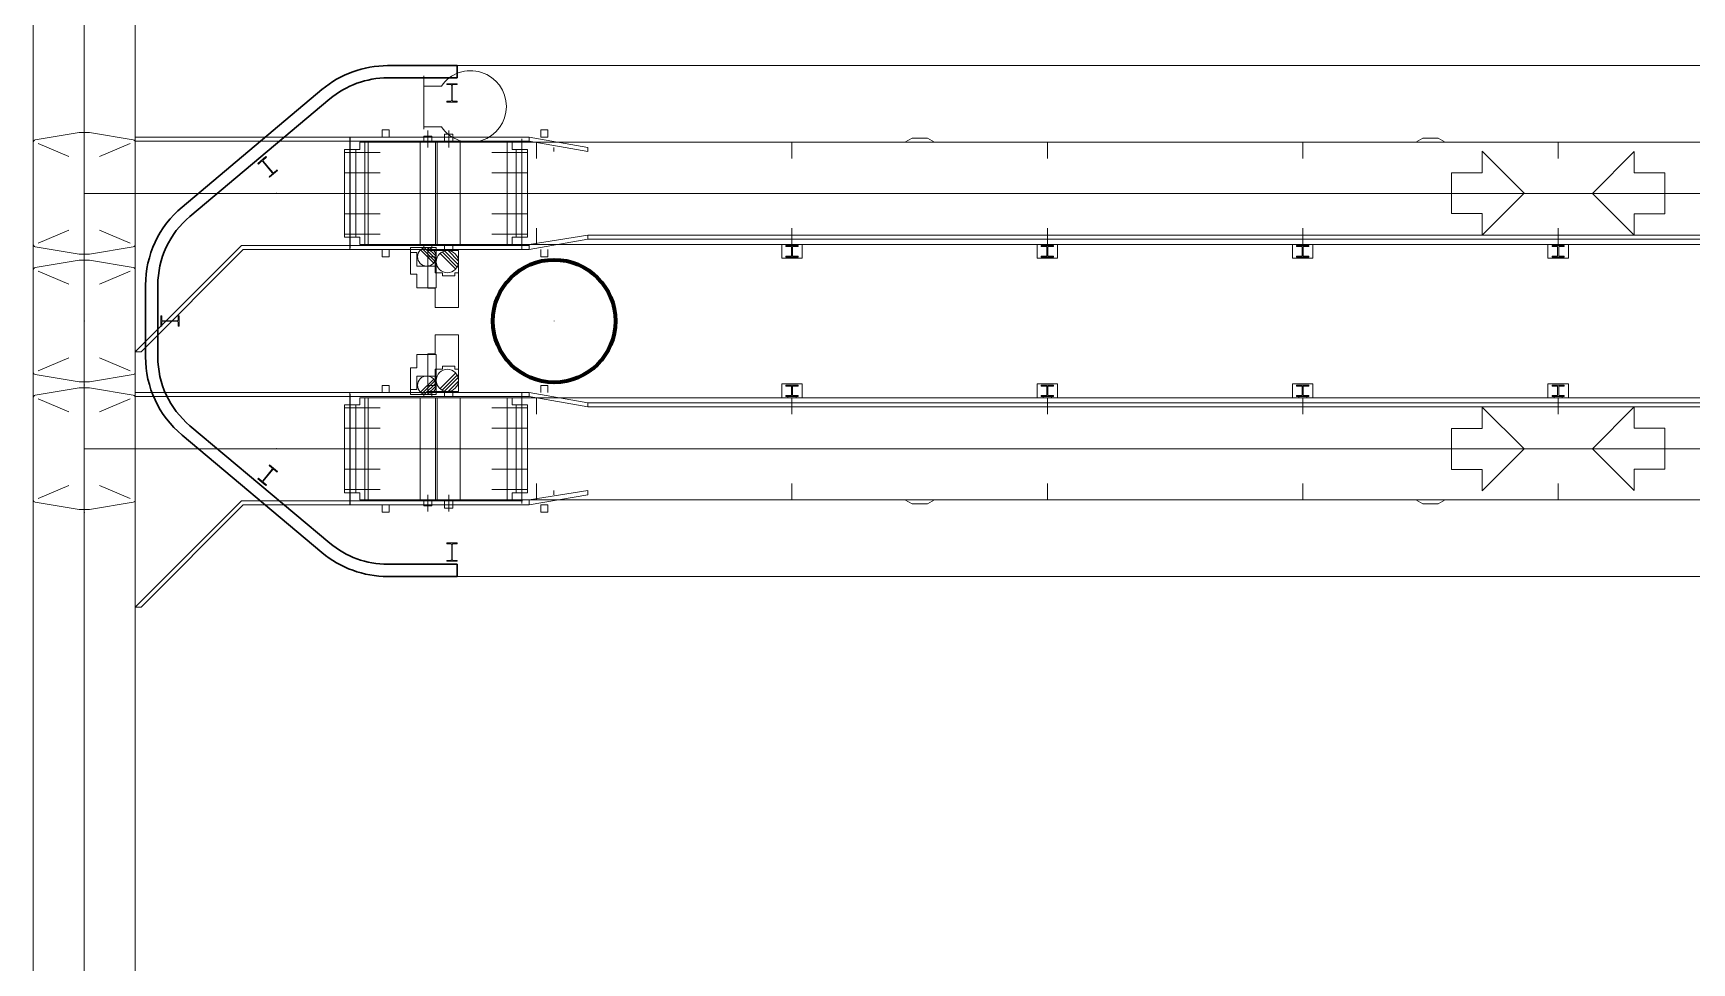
# Model space of a CAD drawing. Header units: metres. Extents: x 1807 to 3745, y 842 to 1968.
# Drawn here: x 3444.9 to 3461.14, y 1289.72 to 1298.82 of the extents above; entities that cross this region are included whole.
import ezdxf

# ---------------------------------------------------------------- set-up
doc = ezdxf.new("R2010")
doc.units = ezdxf.units.M
doc.header["$MEASUREMENT"] = 0
doc.layers.add('Level 1', color=7, linetype='Continuous', lineweight=0)

msp = doc.modelspace()

# ---------------------------------------------------------------- linework, layer by layer
at = {"layer": 'Level 1', "color": 7, "linetype": 'Continuous', "lineweight": 0}
for p, q in [((3444.9, 1265.482), (3444.9, 1396.541)), ((3445.9, 1265.482), (3445.9, 1396.541)), ((3448.37, 1298.5), (3473.73, 1298.5)), ((3446.357, 1297.116), (3447.727, 1298.266)), ((3445.35, 1297.845), (3444.921, 1297.774)), ((3445.45, 1297.845), (3445.35, 1297.845)), ((3445.45, 1297.845), (3445.879, 1297.774)), ((3447.28, 1297.8), (3445.9, 1297.8)), ((3448, 1297.8), (3447.28, 1297.8)), ((3448, 1297.8), (3449.754, 1297.8)), ((3448, 1297.8), (3448, 1296.7)), ((3448.315, 1297.8), (3448.315, 1297.87)), ((3448.315, 1297.87), (3448.385, 1297.87)), ((3448.385, 1297.8), (3448.385, 1297.87)), ((3448.724, 1297.81), (3448.804, 1297.81)), ((3448.724, 1297.81), (3448.724, 1297.76)), ((3448.804, 1297.81), (3448.804, 1297.76)), ((3448.928, 1297.83), (3448.928, 1297.76)), ((3448.928, 1297.83), (3449.008, 1297.83)), ((3449.008, 1297.83), (3449.008, 1297.76)), ((3449.754, 1297.76), (3449.754, 1297.8)), ((3450.328, 1297.7), (3449.754, 1297.8)), ((3449.868, 1297.8), (3449.868, 1297.87)), ((3449.868, 1297.87), (3449.938, 1297.87)), ((3449.868, 1297.8), (3449.938, 1297.8)), ((3449.938, 1297.8), (3449.938, 1297.87)), ((3453.434, 1297.75), (3453.503, 1297.79)), ((3453.653, 1297.79), (3453.503, 1297.79)), ((3453.653, 1297.79), (3453.723, 1297.75)), ((3458.434, 1297.75), (3458.503, 1297.79)), ((3458.653, 1297.79), (3458.503, 1297.79)), ((3458.653, 1297.79), (3458.723, 1297.75)), ((3444.9, 1297.749), (3444.9, 1296.751)), ((3444.95, 1297.738), (3445.25, 1297.611)), ((3445.85, 1297.738), (3445.55, 1297.611)), ((3447.28, 1297.76), (3445.9, 1297.76)), ((3445.9, 1297.749), (3445.9, 1296.751)), ((3445.9, 1297.749), (3445.9, 1296.751)), ((3448, 1297.76), (3447.28, 1297.76)), ((3447.947, 1297.68), (3447.947, 1296.82)), ((3447.947, 1297.68), (3448.097, 1297.68)), ((3447.947, 1297.65), (3448.297, 1297.65)), ((3448, 1297.76), (3449.754, 1297.76)), ((3448.097, 1297.75), (3448.147, 1297.75)), ((3448.097, 1297.68), (3448.097, 1297.75)), ((3473.953, 1297.75), (3448.147, 1297.75)), ((3448.17, 1297.75), (3449.562, 1297.75)), ((3448.689, 1297.76), (3448.839, 1297.76)), ((3448.868, 1297.76), (3449.068, 1297.76)), ((3449.739, 1297.65), (3449.389, 1297.65)), ((3449.589, 1297.75), (3449.539, 1297.75)), ((3449.589, 1297.68), (3449.589, 1297.75)), ((3449.739, 1297.68), (3449.589, 1297.68)), ((3449.739, 1296.82), (3449.739, 1297.68)), ((3449.754, 1297.76), (3450.328, 1297.66)), ((3449.828, 1297.75), (3449.828, 1297.59)), ((3449.998, 1297.7), (3449.998, 1297.66)), ((3450.328, 1297.66), (3450.328, 1297.7)), ((3452.328, 1297.75), (3452.328, 1297.59)), ((3454.828, 1297.75), (3454.828, 1297.59)), ((3457.328, 1297.75), (3457.328, 1297.59)), ((3459.084, 1297.662), (3459.494, 1297.252)), ((3459.084, 1297.452), (3459.084, 1297.662)), ((3459.828, 1297.75), (3459.828, 1297.59)), ((3447.947, 1297.45), (3448.297, 1297.45)), ((3449.739, 1297.45), (3449.389, 1297.45)), ((3458.784, 1297.052), (3458.784, 1297.452)), ((3458.784, 1297.452), (3459.084, 1297.452)), ((3445.399, 1297.249), (3445.401, 1297.251)), ((3445.399, 1297.251), (3445.401, 1297.249)), ((3445.399, 1297.251), (3445.401, 1297.249)), ((3445.401, 1297.251), (3445.399, 1297.249)), ((3447.279, 1297.249), (3447.281, 1297.251)), ((3447.279, 1297.251), (3447.281, 1297.249)), ((3447.947, 1297.25), (3448.297, 1297.25)), ((3449.739, 1297.25), (3449.389, 1297.25)), ((3459.084, 1296.842), (3459.494, 1297.252)), ((3447.947, 1297.05), (3448.297, 1297.05)), ((3449.739, 1297.05), (3449.389, 1297.05)), ((3458.784, 1297.052), (3459.084, 1297.052)), ((3459.084, 1296.842), (3459.084, 1297.052)), ((3444.95, 1296.762), (3445.25, 1296.889)), ((3445.85, 1296.762), (3445.55, 1296.889)), ((3447.947, 1296.85), (3448.297, 1296.85)), ((3447.947, 1296.82), (3448.097, 1296.82)), ((3448.097, 1296.82), (3448.097, 1296.75)), ((3449.739, 1296.85), (3449.389, 1296.85)), ((3449.739, 1296.82), (3449.589, 1296.82)), ((3449.589, 1296.82), (3449.589, 1296.75)), ((3450.328, 1296.84), (3449.754, 1296.75)), ((3449.828, 1296.91), (3449.828, 1296.75)), ((3469.918, 1296.84), (3450.328, 1296.84)), ((3450.328, 1296.8), (3450.328, 1296.84)), ((3452.328, 1296.91), (3452.328, 1296.75)), ((3454.828, 1296.91), (3454.828, 1296.75)), ((3457.328, 1296.91), (3457.328, 1296.75)), ((3459.828, 1296.91), (3459.828, 1296.75)), ((3445.35, 1296.655), (3444.921, 1296.727)), ((3445.45, 1296.655), (3445.35, 1296.655)), ((3445.45, 1296.655), (3445.879, 1296.727)), ((3446.94, 1296.74), (3445.9, 1295.7)), ((3446.957, 1296.7), (3445.957, 1295.7)), ((3447.28, 1296.74), (3446.94, 1296.74)), ((3447.28, 1296.7), (3446.957, 1296.7)), ((3448, 1296.74), (3447.28, 1296.74)), ((3448, 1296.7), (3447.28, 1296.7)), ((3448, 1296.74), (3449.754, 1296.74)), ((3448, 1296.7), (3449.754, 1296.7)), ((3448.097, 1296.75), (3448.147, 1296.75)), ((3448.147, 1296.75), (3449.562, 1296.75)), ((3448.315, 1296.7), (3448.315, 1296.63)), ((3448.385, 1296.7), (3448.385, 1296.63)), ((3448.844, 1296.72), (3448.594, 1296.72)), ((3448.594, 1296.72), (3448.594, 1296.67)), ((3448.654, 1296.67), (3448.594, 1296.67)), ((3448.654, 1296.67), (3448.654, 1296.538)), ((3448.689, 1296.74), (3448.839, 1296.74)), ((3448.821, 1296.568), (3448.692, 1296.697)), ((3448.833, 1296.586), (3448.709, 1296.709)), ((3448.724, 1296.74), (3448.724, 1296.72)), ((3448.841, 1296.607), (3448.73, 1296.717)), ((3448.844, 1296.634), (3448.757, 1296.72)), ((3449.064, 1296.69), (3448.764, 1296.69)), ((3448.764, 1296.69), (3448.764, 1296.63)), ((3448.804, 1296.74), (3448.804, 1296.72)), ((3448.844, 1296.72), (3448.844, 1296.538)), ((3448.868, 1296.74), (3449.068, 1296.74)), ((3449.037, 1296.508), (3448.882, 1296.663)), ((3449.051, 1296.529), (3448.903, 1296.677)), ((3448.928, 1296.74), (3448.928, 1296.69)), ((3449.061, 1296.554), (3448.928, 1296.687)), ((3449.064, 1296.587), (3448.961, 1296.69)), ((3449.008, 1296.74), (3449.008, 1296.69)), ((3449.064, 1296.69), (3449.064, 1296.472)), ((3449.589, 1296.75), (3449.539, 1296.75)), ((3473.953, 1296.75), (3449.589, 1296.75)), ((3449.754, 1296.7), (3450.328, 1296.8)), ((3449.754, 1296.7), (3449.754, 1296.75)), ((3449.868, 1296.7), (3449.868, 1296.63)), ((3449.938, 1296.7), (3449.938, 1296.63)), ((3469.328, 1296.8), (3450.328, 1296.8)), ((3452.228, 1296.616), (3452.228, 1296.75)), ((3452.228, 1296.75), (3452.428, 1296.75)), ((3452.268, 1296.74), (3452.388, 1296.74)), ((3452.268, 1296.74), (3452.268, 1296.73)), ((3452.268, 1296.73), (3452.323, 1296.73)), ((3452.288, 1296.75), (3452.288, 1296.74)), ((3452.323, 1296.73), (3452.323, 1296.636)), ((3452.333, 1296.73), (3452.388, 1296.73)), ((3452.333, 1296.73), (3452.333, 1296.636)), ((3452.368, 1296.75), (3452.368, 1296.74)), ((3452.388, 1296.74), (3452.388, 1296.73)), ((3452.428, 1296.616), (3452.428, 1296.75)), ((3454.728, 1296.616), (3454.728, 1296.75)), ((3454.728, 1296.75), (3454.928, 1296.75)), ((3454.768, 1296.74), (3454.888, 1296.74)), ((3454.768, 1296.74), (3454.768, 1296.73)), ((3454.768, 1296.73), (3454.823, 1296.73)), ((3454.788, 1296.75), (3454.788, 1296.74)), ((3454.823, 1296.73), (3454.823, 1296.636)), ((3454.833, 1296.73), (3454.888, 1296.73)), ((3454.833, 1296.73), (3454.833, 1296.636)), ((3454.868, 1296.75), (3454.868, 1296.74)), ((3454.888, 1296.74), (3454.888, 1296.73)), ((3454.928, 1296.616), (3454.928, 1296.75)), ((3457.228, 1296.616), (3457.228, 1296.75)), ((3457.228, 1296.75), (3457.428, 1296.75)), ((3457.268, 1296.74), (3457.388, 1296.74)), ((3457.268, 1296.74), (3457.268, 1296.73)), ((3457.268, 1296.73), (3457.323, 1296.73)), ((3457.288, 1296.75), (3457.288, 1296.74)), ((3457.323, 1296.73), (3457.323, 1296.636)), ((3457.333, 1296.73), (3457.388, 1296.73)), ((3457.333, 1296.73), (3457.333, 1296.636)), ((3457.368, 1296.75), (3457.368, 1296.74)), ((3457.388, 1296.74), (3457.388, 1296.73)), ((3457.428, 1296.616), (3457.428, 1296.75)), ((3459.728, 1296.616), (3459.728, 1296.75)), ((3459.728, 1296.75), (3459.928, 1296.75)), ((3459.768, 1296.74), (3459.888, 1296.74)), ((3459.768, 1296.74), (3459.768, 1296.73)), ((3459.768, 1296.73), (3459.823, 1296.73)), ((3459.788, 1296.75), (3459.788, 1296.74)), ((3459.823, 1296.73), (3459.823, 1296.636)), ((3459.833, 1296.73), (3459.888, 1296.73)), ((3459.833, 1296.73), (3459.833, 1296.636)), ((3459.868, 1296.75), (3459.868, 1296.74)), ((3459.888, 1296.74), (3459.888, 1296.73)), ((3459.928, 1296.616), (3459.928, 1296.75)), ((3444.9, 1296.499), (3444.9, 1295.501)), ((3445.35, 1296.595), (3444.921, 1296.523)), ((3444.95, 1296.488), (3445.25, 1296.361)), ((3445.45, 1296.595), (3445.35, 1296.595)), ((3445.399, 1296.626), (3445.401, 1296.624)), ((3445.401, 1296.626), (3445.399, 1296.624)), ((3445.45, 1296.595), (3445.879, 1296.523)), ((3445.85, 1296.488), (3445.55, 1296.361)), ((3445.9, 1296.499), (3445.9, 1295.501)), ((3445.9, 1296.499), (3445.9, 1295.501)), ((3448.315, 1296.63), (3448.385, 1296.63)), ((3448.844, 1296.538), (3448.654, 1296.538)), ((3448.836, 1296.63), (3448.764, 1296.63)), ((3448.836, 1296.63), (3448.836, 1296.472)), ((3449.868, 1296.63), (3449.938, 1296.63)), ((3452.228, 1296.616), (3452.428, 1296.616)), ((3452.268, 1296.636), (3452.268, 1296.626)), ((3452.268, 1296.636), (3452.323, 1296.636)), ((3452.268, 1296.626), (3452.388, 1296.626)), ((3452.333, 1296.636), (3452.388, 1296.636)), ((3452.388, 1296.636), (3452.388, 1296.626)), ((3454.728, 1296.616), (3454.928, 1296.616)), ((3454.768, 1296.636), (3454.768, 1296.626)), ((3454.768, 1296.636), (3454.823, 1296.636)), ((3454.768, 1296.626), (3454.888, 1296.626)), ((3454.833, 1296.636), (3454.888, 1296.636)), ((3454.888, 1296.636), (3454.888, 1296.626)), ((3457.228, 1296.616), (3457.428, 1296.616)), ((3457.268, 1296.636), (3457.268, 1296.626)), ((3457.268, 1296.636), (3457.323, 1296.636)), ((3457.268, 1296.626), (3457.388, 1296.626)), ((3457.333, 1296.636), (3457.388, 1296.636)), ((3457.388, 1296.636), (3457.388, 1296.626)), ((3459.728, 1296.616), (3459.928, 1296.616)), ((3459.768, 1296.636), (3459.768, 1296.626)), ((3459.768, 1296.636), (3459.823, 1296.636)), ((3459.768, 1296.626), (3459.888, 1296.626)), ((3459.833, 1296.636), (3459.888, 1296.636)), ((3459.888, 1296.636), (3459.888, 1296.626)), ((3446, 1295.65), (3446, 1296.35)), ((3448.908, 1296.472), (3448.836, 1296.472)), ((3448.908, 1296.472), (3448.908, 1296.442)), ((3449.028, 1296.442), (3448.908, 1296.442)), ((3449.064, 1296.472), (3449.028, 1296.472)), ((3449.028, 1296.472), (3449.028, 1296.442)), ((3445.399, 1296.001), (3445.401, 1295.999)), ((3445.401, 1296.001), (3445.399, 1295.999)), ((3449.999, 1295.999), (3450.001, 1296.001)), ((3449.999, 1296.001), (3450.001, 1295.999)), ((3445.957, 1295.7), (3445.9, 1295.7)), ((3444.95, 1295.512), (3445.25, 1295.639)), ((3445.85, 1295.512), (3445.55, 1295.639)), ((3448.836, 1295.37), (3448.836, 1295.528)), ((3448.908, 1295.528), (3448.836, 1295.528)), ((3449.028, 1295.558), (3448.908, 1295.558)), ((3448.908, 1295.528), (3448.908, 1295.558)), ((3449.028, 1295.528), (3449.028, 1295.558)), ((3449.064, 1295.528), (3449.028, 1295.528)), ((3449.064, 1295.31), (3449.064, 1295.528)), ((3445.35, 1295.405), (3444.921, 1295.477)), ((3445.35, 1295.345), (3444.921, 1295.273)), ((3445.45, 1295.405), (3445.35, 1295.405)), ((3445.45, 1295.345), (3445.35, 1295.345)), ((3445.399, 1295.376), (3445.401, 1295.374)), ((3445.401, 1295.376), (3445.399, 1295.374)), ((3445.45, 1295.405), (3445.879, 1295.477)), ((3445.45, 1295.345), (3445.879, 1295.273)), ((3448.315, 1295.3), (3448.315, 1295.37)), ((3448.315, 1295.37), (3448.385, 1295.37)), ((3448.385, 1295.3), (3448.385, 1295.37)), ((3448.844, 1295.462), (3448.654, 1295.462)), ((3448.654, 1295.33), (3448.654, 1295.462)), ((3448.821, 1295.432), (3448.692, 1295.303)), ((3448.833, 1295.415), (3448.709, 1295.291)), ((3448.841, 1295.393), (3448.73, 1295.283)), ((3448.844, 1295.367), (3448.757, 1295.28)), ((3448.836, 1295.37), (3448.764, 1295.37)), ((3448.764, 1295.31), (3448.764, 1295.37)), ((3448.844, 1295.28), (3448.844, 1295.462)), ((3449.037, 1295.492), (3448.882, 1295.338)), ((3449.051, 1295.471), (3448.903, 1295.323)), ((3449.061, 1295.446), (3448.928, 1295.313)), ((3449.064, 1295.413), (3448.961, 1295.31)), ((3449.868, 1295.3), (3449.868, 1295.37)), ((3449.868, 1295.37), (3449.938, 1295.37)), ((3449.938, 1295.3), (3449.938, 1295.37)), ((3452.228, 1295.384), (3452.228, 1295.25)), ((3452.228, 1295.384), (3452.428, 1295.384)), ((3452.268, 1295.374), (3452.388, 1295.374)), ((3452.268, 1295.364), (3452.268, 1295.374)), ((3452.268, 1295.364), (3452.323, 1295.364)), ((3452.323, 1295.27), (3452.323, 1295.364)), ((3452.333, 1295.364), (3452.388, 1295.364)), ((3452.333, 1295.27), (3452.333, 1295.364)), ((3452.388, 1295.364), (3452.388, 1295.374)), ((3452.428, 1295.384), (3452.428, 1295.25)), ((3454.728, 1295.384), (3454.728, 1295.25)), ((3454.728, 1295.384), (3454.928, 1295.384)), ((3454.768, 1295.374), (3454.888, 1295.374)), ((3454.768, 1295.364), (3454.768, 1295.374)), ((3454.768, 1295.364), (3454.823, 1295.364)), ((3454.823, 1295.27), (3454.823, 1295.364)), ((3454.833, 1295.364), (3454.888, 1295.364)), ((3454.833, 1295.27), (3454.833, 1295.364)), ((3454.888, 1295.364), (3454.888, 1295.374)), ((3454.928, 1295.384), (3454.928, 1295.25)), ((3457.228, 1295.384), (3457.228, 1295.25)), ((3457.228, 1295.384), (3457.428, 1295.384)), ((3457.268, 1295.374), (3457.388, 1295.374)), ((3457.268, 1295.364), (3457.268, 1295.374)), ((3457.268, 1295.364), (3457.323, 1295.364)), ((3457.323, 1295.27), (3457.323, 1295.364)), ((3457.333, 1295.364), (3457.388, 1295.364)), ((3457.333, 1295.27), (3457.333, 1295.364)), ((3457.388, 1295.364), (3457.388, 1295.374)), ((3457.428, 1295.384), (3457.428, 1295.25)), ((3459.728, 1295.384), (3459.728, 1295.25)), ((3459.728, 1295.384), (3459.928, 1295.384)), ((3459.768, 1295.374), (3459.888, 1295.374)), ((3459.768, 1295.364), (3459.768, 1295.374)), ((3459.768, 1295.364), (3459.823, 1295.364)), ((3459.823, 1295.27), (3459.823, 1295.364)), ((3459.833, 1295.364), (3459.888, 1295.364)), ((3459.833, 1295.27), (3459.833, 1295.364)), ((3459.888, 1295.364), (3459.888, 1295.374)), ((3459.928, 1295.384), (3459.928, 1295.25)), ((3444.9, 1295.249), (3444.9, 1294.251)), ((3444.95, 1295.238), (3445.25, 1295.111)), ((3445.85, 1295.238), (3445.55, 1295.111)), ((3447.28, 1295.3), (3445.9, 1295.3)), ((3447.28, 1295.26), (3445.9, 1295.26)), ((3445.9, 1295.249), (3445.9, 1294.251)), ((3445.9, 1295.249), (3445.9, 1294.251)), ((3448, 1295.3), (3447.28, 1295.3)), ((3448, 1295.26), (3447.28, 1295.26)), ((3448, 1295.3), (3449.754, 1295.3)), ((3448, 1295.3), (3448, 1294.2)), ((3448, 1295.26), (3449.754, 1295.26)), ((3448.097, 1295.25), (3448.147, 1295.25)), ((3448.097, 1295.18), (3448.097, 1295.25)), ((3473.953, 1295.25), (3448.147, 1295.25)), ((3448.654, 1295.33), (3448.594, 1295.33)), ((3448.594, 1295.28), (3448.594, 1295.33)), ((3448.844, 1295.28), (3448.594, 1295.28)), ((3448.689, 1295.26), (3448.839, 1295.26)), ((3448.724, 1295.26), (3448.724, 1295.28)), ((3449.064, 1295.31), (3448.764, 1295.31)), ((3448.804, 1295.26), (3448.804, 1295.28)), ((3448.868, 1295.26), (3449.068, 1295.26)), ((3448.928, 1295.26), (3448.928, 1295.31)), ((3449.008, 1295.26), (3449.008, 1295.31)), ((3449.589, 1295.25), (3449.539, 1295.25)), ((3449.589, 1295.18), (3449.589, 1295.25)), ((3449.754, 1295.26), (3449.754, 1295.3)), ((3450.328, 1295.2), (3449.754, 1295.3)), ((3449.754, 1295.26), (3450.328, 1295.16)), ((3449.828, 1295.09), (3449.828, 1295.25)), ((3469.328, 1295.2), (3450.328, 1295.2)), ((3450.328, 1295.16), (3450.328, 1295.2)), ((3452.228, 1295.25), (3452.428, 1295.25)), ((3452.268, 1295.27), (3452.323, 1295.27)), ((3452.268, 1295.26), (3452.268, 1295.27)), ((3452.268, 1295.26), (3452.388, 1295.26)), ((3452.288, 1295.25), (3452.288, 1295.26)), ((3452.328, 1295.09), (3452.328, 1295.25)), ((3452.333, 1295.27), (3452.388, 1295.27)), ((3452.368, 1295.25), (3452.368, 1295.26)), ((3452.388, 1295.26), (3452.388, 1295.27)), ((3454.728, 1295.25), (3454.928, 1295.25)), ((3454.768, 1295.27), (3454.823, 1295.27)), ((3454.768, 1295.26), (3454.768, 1295.27)), ((3454.768, 1295.26), (3454.888, 1295.26)), ((3454.788, 1295.25), (3454.788, 1295.26)), ((3454.828, 1295.09), (3454.828, 1295.25)), ((3454.833, 1295.27), (3454.888, 1295.27)), ((3454.868, 1295.25), (3454.868, 1295.26)), ((3454.888, 1295.26), (3454.888, 1295.27)), ((3457.228, 1295.25), (3457.428, 1295.25)), ((3457.268, 1295.27), (3457.323, 1295.27)), ((3457.268, 1295.26), (3457.268, 1295.27)), ((3457.268, 1295.26), (3457.388, 1295.26)), ((3457.288, 1295.25), (3457.288, 1295.26)), ((3457.328, 1295.09), (3457.328, 1295.25)), ((3457.333, 1295.27), (3457.388, 1295.27)), ((3457.368, 1295.25), (3457.368, 1295.26)), ((3457.388, 1295.26), (3457.388, 1295.27)), ((3459.728, 1295.25), (3459.928, 1295.25)), ((3459.768, 1295.27), (3459.823, 1295.27)), ((3459.768, 1295.26), (3459.768, 1295.27)), ((3459.768, 1295.26), (3459.888, 1295.26)), ((3459.788, 1295.25), (3459.788, 1295.26)), ((3459.828, 1295.09), (3459.828, 1295.25)), ((3459.833, 1295.27), (3459.888, 1295.27)), ((3459.868, 1295.25), (3459.868, 1295.26)), ((3459.888, 1295.26), (3459.888, 1295.27)), ((3447.947, 1294.32), (3447.947, 1295.18)), ((3447.947, 1295.18), (3448.097, 1295.18)), ((3447.947, 1295.15), (3448.297, 1295.15)), ((3449.739, 1295.15), (3449.389, 1295.15)), ((3449.739, 1295.18), (3449.589, 1295.18)), ((3449.739, 1295.18), (3449.739, 1294.32)), ((3469.918, 1295.16), (3450.328, 1295.16)), ((3459.084, 1295.158), (3459.494, 1294.748)), ((3459.084, 1295.158), (3459.084, 1294.948)), ((3447.727, 1293.734), (3446.357, 1294.884)), ((3447.947, 1294.95), (3448.297, 1294.95)), ((3449.739, 1294.95), (3449.389, 1294.95)), ((3458.784, 1294.948), (3458.784, 1294.548)), ((3458.784, 1294.948), (3459.084, 1294.948)), ((3445.399, 1294.749), (3445.401, 1294.751)), ((3445.399, 1294.751), (3445.401, 1294.749)), ((3445.399, 1294.751), (3445.401, 1294.749)), ((3445.401, 1294.751), (3445.399, 1294.749)), ((3447.279, 1294.749), (3447.281, 1294.751)), ((3447.279, 1294.751), (3447.281, 1294.749)), ((3447.947, 1294.75), (3448.297, 1294.75)), ((3449.739, 1294.75), (3449.389, 1294.75)), ((3459.084, 1294.338), (3459.494, 1294.748)), ((3447.947, 1294.55), (3448.297, 1294.55)), ((3449.739, 1294.55), (3449.389, 1294.55)), ((3458.784, 1294.548), (3459.084, 1294.548)), ((3459.084, 1294.548), (3459.084, 1294.338)), ((3444.95, 1294.262), (3445.25, 1294.389)), ((3445.85, 1294.262), (3445.55, 1294.389)), ((3449.828, 1294.25), (3449.828, 1294.41)), ((3452.328, 1294.25), (3452.328, 1294.41)), ((3454.828, 1294.25), (3454.828, 1294.41)), ((3457.328, 1294.25), (3457.328, 1294.41)), ((3459.828, 1294.25), (3459.828, 1294.41)), ((3445.35, 1294.155), (3444.921, 1294.227)), ((3445.45, 1294.155), (3445.879, 1294.227)), ((3446.94, 1294.24), (3445.9, 1293.2)), ((3447.28, 1294.24), (3446.94, 1294.24)), ((3448, 1294.24), (3447.28, 1294.24)), ((3447.947, 1294.35), (3448.297, 1294.35)), ((3447.947, 1294.32), (3448.097, 1294.32)), ((3448, 1294.24), (3449.69, 1294.24)), ((3448.097, 1294.32), (3448.097, 1294.25)), ((3448.097, 1294.25), (3448.147, 1294.25)), ((3473.953, 1294.25), (3448.147, 1294.25)), ((3448.689, 1294.24), (3448.839, 1294.24)), ((3448.724, 1294.19), (3448.724, 1294.24)), ((3448.804, 1294.19), (3448.804, 1294.24)), ((3448.868, 1294.24), (3449.068, 1294.24)), ((3448.928, 1294.17), (3448.928, 1294.24)), ((3449.008, 1294.17), (3449.008, 1294.24)), ((3449.739, 1294.35), (3449.389, 1294.35)), ((3449.589, 1294.25), (3449.539, 1294.25)), ((3449.739, 1294.32), (3449.589, 1294.32)), ((3449.589, 1294.32), (3449.589, 1294.25)), ((3450.328, 1294.34), (3449.754, 1294.25)), ((3449.754, 1294.2), (3450.328, 1294.3)), ((3449.754, 1294.2), (3449.754, 1294.25)), ((3449.998, 1294.3), (3449.998, 1294.34)), ((3450.328, 1294.3), (3450.328, 1294.34)), ((3453.434, 1294.25), (3453.503, 1294.21)), ((3453.653, 1294.21), (3453.503, 1294.21)), ((3453.653, 1294.21), (3453.723, 1294.25)), ((3458.434, 1294.25), (3458.503, 1294.21)), ((3458.653, 1294.21), (3458.503, 1294.21)), ((3458.653, 1294.21), (3458.723, 1294.25)), ((3445.45, 1294.155), (3445.35, 1294.155)), ((3445.399, 1294.126), (3445.401, 1294.124)), ((3445.401, 1294.126), (3445.399, 1294.124)), ((3446.957, 1294.2), (3445.957, 1293.2)), ((3447.28, 1294.2), (3446.957, 1294.2)), ((3448, 1294.2), (3447.28, 1294.2)), ((3448, 1294.2), (3449.754, 1294.2)), ((3448.315, 1294.2), (3448.315, 1294.13)), ((3448.315, 1294.13), (3448.385, 1294.13)), ((3448.385, 1294.2), (3448.385, 1294.13)), ((3448.724, 1294.19), (3448.804, 1294.19)), ((3448.928, 1294.17), (3449.008, 1294.17)), ((3449.868, 1294.2), (3449.938, 1294.2)), ((3449.868, 1294.2), (3449.868, 1294.13)), ((3449.868, 1294.13), (3449.938, 1294.13)), ((3449.938, 1294.2), (3449.938, 1294.13)), ((3473.73, 1293.5), (3448.37, 1293.5)), ((3445.957, 1293.2), (3445.9, 1293.2))]:
    msp.add_line(p, q, dxfattribs=at)
at = {"layer": 'Level 1', "color": 7, "linetype": 'Continuous', "lineweight": 0, "ltscale": 4}
for p, q in [((3445.4, 1265.482), (3445.4, 1396.541)), ((3448.002, 1297.8), (3448.002, 1296.715)), ((3448.764, 1297.7), (3448.764, 1297.864)), ((3448.968, 1297.7), (3448.968, 1297.864)), ((3449.684, 1296.7), (3449.684, 1297.785)), ((3448.057, 1297.68), (3448.057, 1296.82)), ((3448.147, 1297.75), (3448.147, 1296.75)), ((3448.178, 1297.75), (3448.178, 1296.75)), ((3448.689, 1297.75), (3448.689, 1296.75)), ((3448.839, 1297.75), (3448.839, 1296.75)), ((3448.855, 1297.75), (3448.855, 1296.75)), ((3449.081, 1297.75), (3449.081, 1296.75)), ((3449.539, 1296.75), (3449.539, 1297.75)), ((3449.629, 1296.82), (3449.629, 1297.68)), ((3460.573, 1297.66), (3460.163, 1297.25)), ((3460.573, 1297.45), (3460.573, 1297.66)), ((3460.873, 1297.45), (3460.573, 1297.45)), ((3460.873, 1297.05), (3460.873, 1297.45)), ((3445.4, 1297.25), (3447.28, 1297.25)), ((3447.28, 1297.25), (3474.82, 1297.25)), ((3460.573, 1296.84), (3460.163, 1297.25)), ((3460.573, 1296.84), (3460.573, 1297.05)), ((3460.873, 1297.05), (3460.573, 1297.05)), ((3448.594, 1296.67), (3448.594, 1296.458)), ((3448.764, 1296.63), (3448.764, 1296.322)), ((3448.844, 1296.326), (3448.844, 1296.538)), ((3448.654, 1296.458), (3448.594, 1296.458)), ((3448.654, 1296.458), (3448.654, 1296.326)), ((3448.654, 1296.326), (3448.844, 1296.326)), ((3448.836, 1296.322), (3448.764, 1296.322)), ((3448.836, 1296.322), (3448.836, 1296.134)), ((3449.064, 1296.134), (3449.064, 1296.472)), ((3448.836, 1296.134), (3449.064, 1296.134)), ((3448.836, 1295.866), (3449.064, 1295.866)), ((3448.836, 1295.678), (3448.836, 1295.866)), ((3449.064, 1295.866), (3449.064, 1295.528)), ((3448.654, 1295.674), (3448.844, 1295.674)), ((3448.654, 1295.542), (3448.654, 1295.674)), ((3448.764, 1295.37), (3448.764, 1295.678)), ((3448.836, 1295.678), (3448.764, 1295.678)), ((3448.844, 1295.674), (3448.844, 1295.462)), ((3448.594, 1295.33), (3448.594, 1295.542)), ((3448.654, 1295.542), (3448.594, 1295.542)), ((3448.002, 1294.2), (3448.002, 1295.285)), ((3448.147, 1294.25), (3448.147, 1295.25)), ((3448.178, 1294.25), (3448.178, 1295.25)), ((3448.689, 1294.25), (3448.689, 1295.25)), ((3448.839, 1294.25), (3448.839, 1295.25)), ((3448.855, 1294.25), (3448.855, 1295.25)), ((3449.081, 1294.25), (3449.081, 1295.25)), ((3449.539, 1295.25), (3449.539, 1294.25)), ((3449.684, 1295.3), (3449.684, 1294.215)), ((3448.057, 1294.32), (3448.057, 1295.18)), ((3449.629, 1295.18), (3449.629, 1294.32)), ((3460.573, 1295.16), (3460.163, 1294.75)), ((3460.573, 1295.16), (3460.573, 1294.95)), ((3460.873, 1294.95), (3460.573, 1294.95)), ((3460.873, 1294.95), (3460.873, 1294.55)), ((3445.4, 1294.75), (3447.28, 1294.75)), ((3447.28, 1294.75), (3474.82, 1294.75)), ((3460.573, 1294.34), (3460.163, 1294.75)), ((3460.573, 1294.55), (3460.573, 1294.34)), ((3460.873, 1294.55), (3460.573, 1294.55)), ((3448.764, 1294.3), (3448.764, 1294.136)), ((3448.968, 1294.3), (3448.968, 1294.136))]:
    msp.add_line(p, q, dxfattribs=at)
at = {"layer": 'Level 1', "color": 7, "linetype": 'Continuous', "lineweight": 30}
for p, q in [((3449.05, 1298.5), (3448.37, 1298.5)), ((3449.05, 1298.38), (3449.05, 1298.5)), ((3448.37, 1298.38), (3449.05, 1298.38)), ((3447.727, 1298.266), (3446.357, 1297.116)), ((3446.434, 1297.024), (3447.804, 1298.174)), ((3446, 1296.35), (3446, 1295.65)), ((3446.12, 1295.65), (3446.12, 1296.35)), ((3446.357, 1294.884), (3447.727, 1293.734)), ((3447.804, 1293.826), (3446.434, 1294.976)), ((3449.05, 1293.62), (3448.37, 1293.62)), ((3449.05, 1293.5), (3449.05, 1293.62)), ((3448.37, 1293.5), (3449.05, 1293.5))]:
    msp.add_line(p, q, dxfattribs=at)
at = {"layer": 'Level 1', "color": 7, "linetype": 'Continuous', "lineweight": 13}
for p, q in [((3448.723, 1298.3), (3448.723, 1298.4)), ((3448.723, 1298.4), (3448.723, 1297.877)), ((3448.896, 1298.3), (3448.723, 1298.3)), ((3448.949, 1298.322), (3449.05, 1298.322)), ((3448.949, 1298.314), (3448.949, 1298.322)), ((3448.989, 1298.314), (3448.949, 1298.314)), ((3448.997, 1298.16), (3448.997, 1298.307)), ((3449.002, 1298.307), (3449.002, 1298.16)), ((3449.05, 1298.314), (3449.009, 1298.314)), ((3449.05, 1298.322), (3449.05, 1298.314)), ((3448.949, 1298.144), (3448.949, 1298.152)), ((3448.949, 1298.152), (3448.989, 1298.152)), ((3449.05, 1298.144), (3448.949, 1298.144)), ((3449.009, 1298.152), (3449.05, 1298.152)), ((3449.05, 1298.152), (3449.05, 1298.144)), ((3448.723, 1297.9), (3448.896, 1297.9)), ((3447.177, 1297.609), (3447.1, 1297.543)), ((3447.1, 1297.543), (3447.105, 1297.537)), ((3447.105, 1297.537), (3447.136, 1297.564)), ((3447.147, 1297.563), (3447.241, 1297.45)), ((3447.245, 1297.453), (3447.15, 1297.566)), ((3447.151, 1297.576), (3447.183, 1297.603)), ((3447.183, 1297.603), (3447.177, 1297.609)), ((3447.214, 1297.407), (3447.292, 1297.472)), ((3447.287, 1297.479), (3447.255, 1297.452)), ((3447.292, 1297.472), (3447.287, 1297.479)), ((3447.24, 1297.439), (3447.209, 1297.413)), ((3447.209, 1297.413), (3447.214, 1297.407)), ((3446.15, 1295.949), (3446.15, 1296.051)), ((3446.15, 1296.051), (3446.158, 1296.051)), ((3446.158, 1296.051), (3446.158, 1296.01)), ((3446.166, 1296.002), (3446.312, 1296.002)), ((3446.312, 1295.998), (3446.166, 1295.998)), ((3446.32, 1296.01), (3446.32, 1296.051)), ((3446.32, 1296.051), (3446.328, 1296.051)), ((3446.328, 1296.051), (3446.328, 1295.949)), ((3446.158, 1295.949), (3446.15, 1295.949)), ((3446.158, 1295.99), (3446.158, 1295.949)), ((3446.32, 1295.949), (3446.32, 1295.99)), ((3446.328, 1295.949), (3446.32, 1295.949)), ((3447.147, 1294.437), (3447.241, 1294.55)), ((3447.245, 1294.547), (3447.15, 1294.434)), ((3447.209, 1294.587), (3447.214, 1294.593)), ((3447.24, 1294.561), (3447.209, 1294.587)), ((3447.214, 1294.593), (3447.292, 1294.528)), ((3447.287, 1294.521), (3447.255, 1294.548)), ((3447.1, 1294.457), (3447.105, 1294.463)), ((3447.177, 1294.391), (3447.1, 1294.457)), ((3447.105, 1294.463), (3447.136, 1294.436)), ((3447.151, 1294.424), (3447.183, 1294.397)), ((3447.183, 1294.397), (3447.177, 1294.391)), ((3447.292, 1294.528), (3447.287, 1294.521)), ((3448.949, 1293.82), (3448.949, 1293.828)), ((3448.949, 1293.828), (3449.05, 1293.828)), ((3448.99, 1293.82), (3448.949, 1293.82)), ((3448.997, 1293.666), (3448.997, 1293.812)), ((3449.002, 1293.812), (3449.002, 1293.666)), ((3449.05, 1293.82), (3449.009, 1293.82)), ((3449.05, 1293.828), (3449.05, 1293.82)), ((3448.949, 1293.65), (3448.949, 1293.658)), ((3448.949, 1293.658), (3448.99, 1293.658)), ((3449.05, 1293.65), (3448.949, 1293.65)), ((3449.009, 1293.658), (3449.05, 1293.658)), ((3449.05, 1293.658), (3449.05, 1293.65))]:
    msp.add_line(p, q, dxfattribs=at)
at = {"layer": 'Level 1', "color": 7, "linetype": 'Continuous', "lineweight": 0}
for centre, radius in [((3448.753, 1296.629), 0.091), ((3448.955, 1296.581), 0.109), ((3448.955, 1295.419), 0.109), ((3448.753, 1295.371), 0.091)]:
    msp.add_circle(centre, radius, dxfattribs=at)
at = {"layer": 'Level 1', "color": 7, "linetype": 'Continuous', "lineweight": 70}
msp.add_circle((3450, 1296), 0.6, dxfattribs=at)
at = {"layer": 'Level 1', "color": 7, "linetype": 'Continuous', "lineweight": 0}
for centre, radius, start, end in [((3448.37, 1297.5), 1, 90, 130.0101), ((3444.925, 1297.749), 0.025, 99.4624, 180), ((3445.875, 1297.749), 0.025, 360, 80.5376), ((3447, 1296.35), 1, 130.0105, 180), ((3444.925, 1296.751), 0.025, 180, 260.5378), ((3445.875, 1296.751), 0.025, 279.4622, 360), ((3444.925, 1296.499), 0.025, 99.4624, 180), ((3445.875, 1296.499), 0.025, 360, 80.5376), ((3447, 1295.65), 1, 180, 229.9899), ((3444.925, 1295.501), 0.025, 180, 260.5378), ((3445.875, 1295.501), 0.025, 279.4622, 360), ((3444.925, 1295.249), 0.025, 99.4624, 180), ((3445.875, 1295.249), 0.025, 360, 80.5376), ((3444.925, 1294.251), 0.025, 180, 260.5378), ((3445.875, 1294.251), 0.025, 279.4622, 360), ((3448.37, 1294.5), 1, 229.9895, 270)]:
    msp.add_arc(centre, radius, start, end, dxfattribs=at)
at = {"layer": 'Level 1', "color": 7, "linetype": 'Continuous', "lineweight": 30}
for centre, radius, start, end in [((3448.37, 1297.5), 1, 90.0003, 130.0096), ((3448.37, 1297.5), 0.88, 90.0003, 130.0096), ((3447, 1296.35), 1, 130.0105, 179.9992), ((3447, 1296.35), 0.88, 130.0105, 179.9992), ((3447, 1295.65), 1, 179.9989, 229.9901), ((3447, 1295.65), 0.88, 179.9989, 229.9901), ((3448.37, 1294.5), 1, 229.9904, 269.9991), ((3448.37, 1294.5), 0.88, 229.9904, 269.9991)]:
    msp.add_arc(centre, radius, start, end, dxfattribs=at)
at = {"layer": 'Level 1', "color": 7, "linetype": 'Continuous', "lineweight": 13}
for centre, radius, start, end in [((3449.183, 1298.1), 0.35, 214.8503, 145.1497), ((3448.989, 1298.307), 0.0076, 0, 90), ((3449.009, 1298.307), 0.0076, 90, 180), ((3448.989, 1298.16), 0.0076, 270, 0), ((3449.009, 1298.16), 0.0076, 180, 270), ((3447.141, 1297.558), 0.0076, 40, 130), ((3447.156, 1297.571), 0.0076, 130, 220), ((3447.235, 1297.445), 0.0076, 310, 40), ((3447.25, 1297.458), 0.0076, 220, 310), ((3446.166, 1296.01), 0.0076, 180, 270), ((3446.166, 1295.99), 0.0076, 90, 180), ((3446.312, 1296.01), 0.0076, 270, 0), ((3446.312, 1295.99), 0.0076, 0, 90), ((3447.235, 1294.555), 0.0076, 320, 50), ((3447.25, 1294.542), 0.0076, 50, 140), ((3447.141, 1294.442), 0.0076, 230, 320), ((3447.156, 1294.429), 0.0076, 140, 230), ((3448.99, 1293.812), 0.0076, 0, 90), ((3449.009, 1293.812), 0.0076, 90, 180), ((3448.99, 1293.666), 0.0076, 270, 0), ((3449.009, 1293.666), 0.0076, 180, 270)]:
    msp.add_arc(centre, radius, start, end, dxfattribs=at)

doc.saveas('drawing.dxf')
